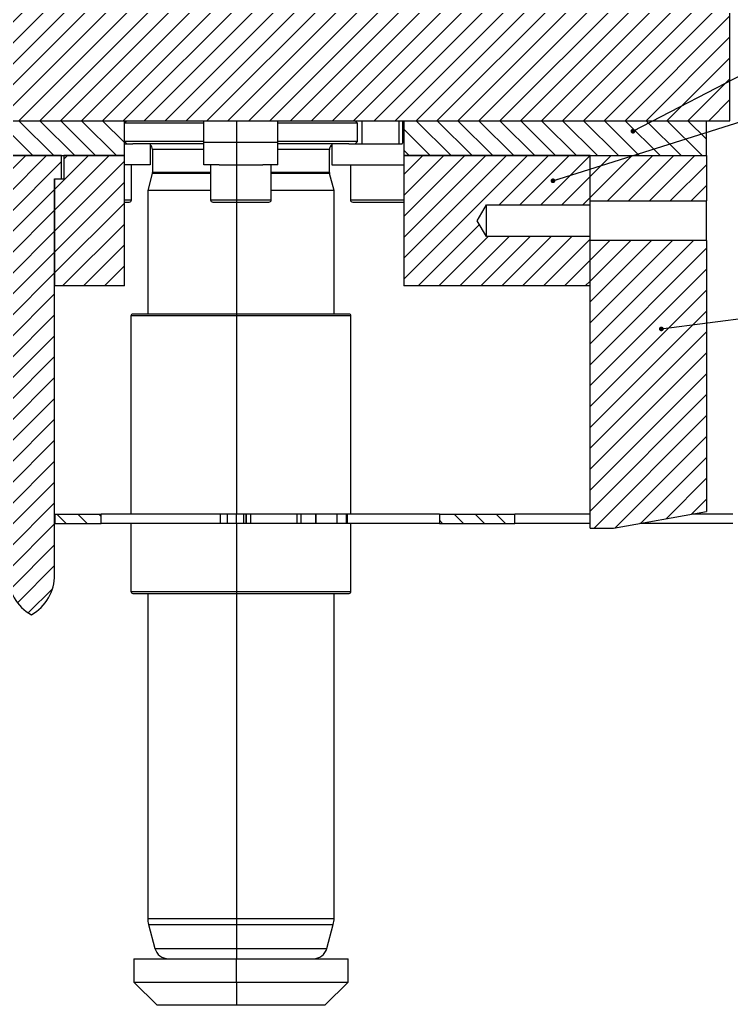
# Model space of a CAD drawing. Header units: millimetres. Extents: x 4 to 895, y 5 to 1495.
# Drawn here: x 568.2 to 721, y 1145.8 to 1357.5 of the extents above; entities that cross this region are included whole.
import ezdxf

# ---------------------------------------------------------------- set-up
doc = ezdxf.new("R2010")
doc.units = ezdxf.units.MM
doc.dimstyles.new('SLDDIMSTYLE1', dxfattribs={"dimtxt": 0.18, "dimasz": 1.016, "dimexe": 0, "dimexo": 0.0625, "dimgap": 0, "dimtad": 0, "dimtih": 1, "dimtoh": 1, "dimdec": 0, "dimrnd": 1e-09, "dimzin": 0, "dimdsep": 46, "dimtxsty": 'Standard', "dimblk1": 'DOT', "dimblk2": 'DOT', "dimsah": 1, "dimcen": 0.09, "dimadec": 0, "dimazin": 0, "dimtfac": 1.016, "dimtdec": 0, "dimtofl": 0, "dimtmove": 0, "dimatfit": 3, "dimldrblk": 'DOT', "dimfxl": 1, "dimfrac": 2, "dimtolj": 1, "dimtzin": 0, "dimarcsym": 0})

# ---------------------------------------------------------------- blocks, each defined once
blk = doc.blocks.new('_Dot')
at = {"color": 0, "linetype": 'ByBlock', "lineweight": -2}
blk.add_line((-0.5, 0), (-1, 0), dxfattribs=at)
at = {"color": 0, "linetype": 'ByBlock', "const_width": 0.5}
blk.add_lwpolyline([(-0.25, 0, 1), (0.25, 0, 1)], format="xyb", close=True, dxfattribs=at)

msp = doc.modelspace()

# ---------------------------------------------------------------- hatches: boundary and pattern name
at = {"linetype": 'Continuous', "lineweight": 18}
h = msp.add_hatch(dxfattribs=at)
h.set_pattern_fill('ANSI31', style=0)
h.paths.add_polyline_path([(720.694, 1395.805), (439.694, 1395.805), (439.694, 1380.805), (436.194, 1380.805), (436.194, 1335.805), (720.694, 1335.805)], flags=0)
h = msp.add_hatch(dxfattribs=at)
h.set_pattern_fill('ANSI31', angle=90, style=0)
h.paths.add_polyline_path([(590.694, 1335.805), (436.194, 1335.805), (436.194, 1328.305), (590.694, 1328.305)], flags=0)
h = msp.add_hatch(dxfattribs=at)
h.set_pattern_fill('ANSI31', angle=90, style=0)
h.paths.add_polyline_path([(715.694, 1335.805), (650.694, 1335.805), (650.694, 1328.305), (715.694, 1328.305)], flags=0)
h = msp.add_hatch(dxfattribs=at)
h.set_pattern_fill('ANSI31', style=0)
edge = h.paths.add_edge_path(flags=0)
edge.add_line((577.194, 1323.305), (577.194, 1328.305))
edge.add_line((577.194, 1328.305), (564.194, 1328.305))
edge.add_line((564.194, 1328.305), (564.194, 1323.305))
edge.add_line((564.194, 1323.305), (565.694, 1323.305))
edge.add_line((565.694, 1323.305), (565.694, 1238.305))
edge.add_arc((575.694, 1238.305), 10, 180, 240)
edge.add_arc((565.694, 1238.305), 10, 300, 360)
edge.add_line((575.694, 1238.305), (575.694, 1323.305))
edge.add_line((575.694, 1323.305), (577.194, 1323.305))
h = msp.add_hatch(dxfattribs=at)
h.set_pattern_fill('ANSI31', style=0)
h.paths.add_polyline_path([(575.694, 1300.305), (590.694, 1300.305), (590.694, 1328.305), (577.694, 1328.305), (577.694, 1323.305), (575.694, 1323.305)], flags=0)
h = msp.add_hatch(dxfattribs=at)
h.set_pattern_fill('ANSI31', style=0)
h.paths.add_polyline_path([(650.694, 1300.305), (690.694, 1300.305), (690.694, 1310.905), (668.444, 1310.905), (666.401, 1314.305), (668.444, 1317.705), (690.694, 1317.705), (690.694, 1328.305), (650.694, 1328.305)], flags=0)
h = msp.add_hatch(dxfattribs=at)
h.set_pattern_fill('ANSI31', style=0)
h.paths.add_polyline_path([(715.694, 1328.305), (690.694, 1328.305), (690.694, 1318.555), (715.694, 1318.555)], flags=0)
h = msp.add_hatch(dxfattribs=at)
h.set_pattern_fill('ANSI31', style=0)
h.paths.add_polyline_path([(690.694, 1310.055), (690.694, 1248.305), (695.694, 1248.305), (715.694, 1251.832), (715.694, 1310.055)], flags=0)
h = msp.add_hatch(dxfattribs=at)
h.set_pattern_fill('ANSI31', angle=90, style=0)
h.paths.add_polyline_path([(585.694, 1251.305), (575.744, 1251.305), (575.744, 1249.305), (585.694, 1249.305)], flags=0)
h = msp.add_hatch(dxfattribs=at)
h.set_pattern_fill('ANSI31', angle=90, style=0)
h.paths.add_polyline_path([(658.312, 1249.305), (674.532, 1249.305), (674.532, 1251.305), (658.312, 1251.305)], flags=0)

# ---------------------------------------------------------------- linework, layer by layer
at = {"color": 7, "linetype": 'Continuous', "lineweight": 25}
for p, q in [((720.694, 1335.805), (720.694, 1395.805)), ((436.194, 1335.805), (590.694, 1335.805)), ((436.194, 1335.805), (720.694, 1335.805)), ((591.194, 1335.805), (590.694, 1335.305)), ((590.694, 1328.305), (590.694, 1335.805)), ((607.744, 1331.105), (607.744, 1335.805)), ((614.737, 1335.805), (614.737, 1331.105)), ((623.644, 1331.105), (623.644, 1335.805)), ((640.694, 1335.305), (640.194, 1335.805)), ((641.694, 1335.805), (641.694, 1330.805)), ((649.694, 1330.805), (649.694, 1335.805)), ((650.394, 1335.805), (650.394, 1331.005)), ((650.694, 1335.805), (650.694, 1328.305)), ((650.694, 1335.805), (715.694, 1335.805)), ((715.694, 1328.305), (715.694, 1335.805)), ((607.744, 1335.305), (590.694, 1335.305)), ((640.694, 1335.305), (623.644, 1335.305)), ((640.694, 1331.305), (640.694, 1335.305)), ((590.694, 1331.305), (591.194, 1330.805)), ((607.744, 1331.305), (590.694, 1331.305)), ((590.694, 1330.805), (592.52, 1330.805)), ((607.744, 1330.805), (592.52, 1330.805)), ((596.194, 1330.805), (596.194, 1326.305)), ((596.694, 1329.605), (596.694, 1324.643)), ((614.737, 1331.105), (607.744, 1331.105)), ((607.744, 1326.305), (607.744, 1331.105)), ((623.644, 1331.105), (614.737, 1331.105)), ((614.737, 1331.105), (614.737, 1326.305)), ((640.694, 1331.305), (623.644, 1331.305)), ((623.644, 1326.305), (623.644, 1331.105)), ((638.869, 1330.805), (623.644, 1330.805)), ((634.694, 1324.643), (634.694, 1329.605)), ((635.194, 1330.805), (635.194, 1326.305)), ((638.869, 1330.805), (650.194, 1330.805)), ((640.194, 1330.805), (640.694, 1331.305)), ((436.194, 1328.305), (590.694, 1328.305)), ((577.194, 1328.305), (564.194, 1328.305)), ((577.194, 1323.305), (577.194, 1328.305)), ((577.694, 1328.305), (577.694, 1323.305)), ((590.694, 1328.305), (577.694, 1328.305)), ((590.694, 1300.305), (590.694, 1328.305)), ((650.694, 1328.305), (715.694, 1328.305)), ((690.694, 1328.305), (650.694, 1328.305)), ((650.694, 1328.305), (650.694, 1300.305)), ((690.694, 1328.305), (715.694, 1328.305)), ((690.694, 1318.555), (690.694, 1328.305)), ((690.694, 1317.705), (690.694, 1328.305)), ((715.694, 1328.305), (715.694, 1318.555)), ((596.194, 1326.305), (590.694, 1326.305)), ((592.194, 1318.805), (592.194, 1326.305)), ((611.004, 1326.305), (607.744, 1326.305)), ((609.194, 1326.305), (609.194, 1318.805)), ((611.004, 1326.305), (614.737, 1326.305)), ((614.737, 1326.305), (614.737, 1318.805)), ((614.737, 1326.305), (620.385, 1326.305)), ((623.644, 1326.305), (620.385, 1326.305)), ((622.194, 1318.805), (622.194, 1326.305)), ((635.194, 1326.305), (650.194, 1326.305)), ((639.194, 1326.305), (639.194, 1318.805)), ((650.194, 1326.305), (650.694, 1326.332)), ((575.694, 1323.305), (577.194, 1323.305)), ((575.694, 1238.305), (575.694, 1323.305)), ((575.694, 1323.305), (575.694, 1300.305)), ((575.694, 1323.305), (577.694, 1323.305)), ((596.667, 1324.436), (595.694, 1320.805)), ((635.694, 1320.805), (634.722, 1324.436)), ((595.694, 1320.805), (595.694, 1294.272)), ((609.194, 1320.805), (595.694, 1320.805)), ((635.694, 1320.805), (622.194, 1320.805)), ((635.694, 1294.272), (635.694, 1320.805)), ((614.737, 1318.277), (614.737, 1294.295)), ((666.401, 1314.305), (668.444, 1317.705)), ((668.444, 1317.705), (690.694, 1317.705)), ((668.444, 1310.905), (668.444, 1317.705)), ((690.694, 1318.555), (715.694, 1318.555)), ((690.694, 1310.905), (690.694, 1317.705)), ((715.694, 1310.055), (715.694, 1318.555)), ((668.444, 1310.905), (666.401, 1314.305)), ((690.694, 1310.905), (668.444, 1310.905)), ((690.694, 1300.305), (690.694, 1310.905)), ((715.694, 1310.055), (690.694, 1310.055)), ((690.694, 1248.305), (690.694, 1310.055)), ((715.694, 1310.055), (715.694, 1251.832)), ((590.694, 1300.305), (575.694, 1300.305)), ((690.694, 1300.305), (650.694, 1300.305)), ((592.069, 1293.872), (592.069, 1251.305)), ((615.694, 1294.272), (614.737, 1294.272)), ((614.737, 1293.872), (614.737, 1251.305)), ((639.319, 1251.305), (639.319, 1293.872)), ((575.744, 1251.305), (575.694, 1251.305)), ((575.744, 1251.305), (575.744, 1249.305)), ((575.744, 1251.305), (585.694, 1251.305)), ((585.694, 1249.305), (585.694, 1251.305)), ((611.292, 1251.305), (585.694, 1251.305)), ((611.292, 1249.305), (611.292, 1251.305)), ((612.804, 1251.305), (611.292, 1251.305)), ((612.804, 1249.305), (612.804, 1251.305)), ((614.737, 1251.305), (612.804, 1251.305)), ((614.737, 1249.305), (614.737, 1251.305)), ((616.287, 1251.305), (614.737, 1251.305)), ((616.287, 1249.305), (616.287, 1251.305)), ((616.824, 1251.305), (616.287, 1251.305)), ((616.824, 1249.305), (616.824, 1251.305)), ((616.824, 1251.305), (616.824, 1249.305)), ((616.824, 1251.305), (616.824, 1251.305)), ((617.824, 1251.305), (616.824, 1251.305)), ((617.824, 1249.305), (617.824, 1251.305)), ((627.779, 1251.305), (617.824, 1251.305)), ((627.779, 1249.305), (627.779, 1251.305)), ((628.658, 1251.305), (627.779, 1251.305)), ((628.658, 1249.305), (628.658, 1251.305)), ((631.786, 1251.305), (628.658, 1251.305)), ((631.786, 1249.305), (631.786, 1251.305)), ((631.869, 1251.305), (631.786, 1251.305)), ((631.869, 1249.305), (631.869, 1251.305)), ((636.342, 1251.305), (631.869, 1251.305)), ((636.342, 1249.305), (636.342, 1251.305)), ((638.374, 1251.305), (636.342, 1251.305)), ((638.374, 1249.305), (638.374, 1251.305)), ((638.567, 1251.305), (638.374, 1251.305)), ((638.567, 1249.305), (638.567, 1251.305)), ((658.312, 1251.305), (638.567, 1251.305)), ((658.312, 1251.305), (658.312, 1249.305)), ((658.312, 1251.305), (674.532, 1251.305)), ((674.532, 1249.305), (674.532, 1251.305)), ((674.536, 1251.305), (674.532, 1251.305)), ((674.536, 1249.305), (674.536, 1251.305)), ((690.694, 1251.305), (674.536, 1251.305)), ((695.694, 1248.305), (715.694, 1251.832)), ((721.292, 1251.305), (712.708, 1251.305)), ((575.744, 1249.305), (575.694, 1249.305)), ((575.744, 1249.305), (585.694, 1249.305)), ((611.292, 1249.305), (585.694, 1249.305)), ((592.069, 1249.305), (592.069, 1234.672)), ((612.804, 1249.305), (611.292, 1249.305)), ((614.737, 1249.305), (612.804, 1249.305)), ((614.737, 1249.305), (614.737, 1234.672)), ((616.287, 1249.305), (614.737, 1249.305)), ((616.824, 1249.305), (616.287, 1249.305)), ((616.824, 1249.305), (616.824, 1249.305)), ((617.824, 1249.305), (616.824, 1249.305)), ((627.779, 1249.305), (617.824, 1249.305)), ((628.658, 1249.305), (627.779, 1249.305)), ((631.786, 1249.305), (628.658, 1249.305)), ((631.869, 1249.305), (631.786, 1249.305)), ((636.342, 1249.305), (631.869, 1249.305)), ((638.374, 1249.305), (636.342, 1249.305)), ((638.567, 1249.305), (638.374, 1249.305)), ((658.312, 1249.305), (638.567, 1249.305)), ((639.319, 1234.672), (639.319, 1249.305)), ((658.312, 1249.305), (674.532, 1249.305)), ((674.536, 1249.305), (674.532, 1249.305)), ((690.694, 1249.305), (674.536, 1249.305)), ((721.292, 1249.305), (701.366, 1249.305)), ((690.694, 1248.305), (695.694, 1248.305)), ((595.694, 1234.272), (595.694, 1164.464)), ((614.737, 1234.272), (615.694, 1234.272)), ((614.737, 1234.25), (614.737, 1164.464)), ((635.694, 1164.464), (635.694, 1234.272)), ((614.737, 1164.464), (614.737, 1163.17)), ((595.865, 1163.17), (597.242, 1158.029)), ((614.737, 1163.17), (614.737, 1158.029)), ((634.147, 1158.029), (635.524, 1163.17)), ((592.694, 1155.805), (592.694, 1150.805)), ((592.694, 1155.805), (614.737, 1155.805)), ((614.737, 1150.805), (614.737, 1155.805)), ((614.737, 1155.805), (638.694, 1155.805)), ((638.694, 1150.805), (638.694, 1155.805)), ((592.694, 1150.805), (597.694, 1145.805)), ((592.694, 1150.805), (614.737, 1150.805)), ((614.737, 1150.805), (614.737, 1145.805)), ((614.737, 1150.805), (638.694, 1150.805)), ((633.694, 1145.805), (638.694, 1150.805)), ((614.737, 1145.805), (597.694, 1145.805)), ((633.694, 1145.805), (614.737, 1145.805))]:
    msp.add_line(p, q, dxfattribs=at)
at = {"color": 8, "linetype": 'Continuous', "lineweight": 25}
for p, q in [((607.744, 1329.605), (596.694, 1329.605)), ((634.694, 1329.605), (623.644, 1329.605)), ((609.194, 1324.436), (596.667, 1324.436)), ((609.194, 1324.643), (596.694, 1324.643)), ((634.694, 1324.643), (622.194, 1324.643)), ((634.722, 1324.436), (622.194, 1324.436)), ((590.694, 1318.805), (592.194, 1318.805)), ((609.194, 1318.805), (614.737, 1318.805)), ((614.737, 1318.805), (622.194, 1318.805)), ((639.194, 1318.805), (650.694, 1318.805)), ((614.737, 1293.872), (592.069, 1293.872)), ((639.319, 1293.872), (614.737, 1293.872)), ((592.069, 1234.672), (614.737, 1234.672)), ((614.737, 1234.672), (639.319, 1234.672)), ((595.694, 1164.464), (614.737, 1164.464)), ((614.737, 1164.464), (635.694, 1164.464)), ((595.865, 1163.17), (614.737, 1163.17)), ((614.737, 1163.17), (635.524, 1163.17)), ((597.242, 1158.029), (614.737, 1158.029)), ((614.737, 1158.029), (634.147, 1158.029))]:
    msp.add_line(p, q, dxfattribs=at)
at = {"color": 7, "linetype": 'Continuous', "lineweight": 25}
for centre, radius, start, end in [((595.494, 1329.605), 1.2, 0, 54.31467), ((635.894, 1329.605), 1.2, 125.68533, 180), ((650.194, 1331.005), 0.2, 270, 0), ((595.894, 1324.643), 0.8, 345, 0), ((635.494, 1324.643), 0.8, 180, 195), ((591.694, 1318.805), 0.5, 270, 0), ((609.694, 1318.805), 0.5, 180, 270), ((621.694, 1318.805), 0.5, 270, 0), ((639.694, 1318.805), 0.5, 180, 270), ((592.469, 1293.872), 0.4, 90, 180), ((638.919, 1293.872), 0.4, 0, 90), ((575.694, 1238.305), 10, 180, 240), ((565.694, 1238.305), 10, 300, 0), ((592.469, 1234.672), 0.4, 180, 270), ((638.919, 1234.672), 0.4, 270, 0), ((600.694, 1164.464), 5, 180, 195), ((630.694, 1164.464), 5, 345, 0), ((600.14, 1158.805), 3, 195, 270), ((631.249, 1158.805), 3, 270, 345)]:
    msp.add_arc(centre, radius, start, end, dxfattribs=at)
for points, knots in [([(614.737, 1318.805), (614.737, 1318.75), (614.737, 1318.638), (614.737, 1318.489), (614.737, 1318.376), (614.737, 1318.315), (614.737, 1318.308), (614.737, 1318.305)], [0, 0, 0, 0, 0.2116237, 0.4232135, 0.6357858, 0.8505881, 1, 1, 1, 1]), ([(590.694, 1318.305), (590.702, 1318.305), (590.964, 1318.305), (591.466, 1318.305), (591.605, 1318.305), (591.694, 1318.305)], [0, 0, 0, 0, 0.00997531, 0.35642371, 1, 1, 1, 1]), ([(609.694, 1318.305), (609.775, 1318.305), (609.898, 1318.305), (610.646, 1318.305), (611.42, 1318.305), (612.382, 1318.305), (613.495, 1318.305), (614.314, 1318.305), (614.737, 1318.305)], [0, 0, 0, 0, 0.2664272, 0.4098496, 0.5563156, 0.7027816, 0.846204, 1, 1, 1, 1]), ([(614.737, 1318.305), (615.056, 1318.305), (616.12, 1318.305), (617.612, 1318.305), (619.007, 1318.305), (619.968, 1318.305), (620.743, 1318.305), (621.491, 1318.305), (621.614, 1318.305), (621.694, 1318.305)], [0, 0, 0, 0, 0.0927836, 0.3100228, 0.4269665, 0.5463918, 0.6658172, 0.7827608, 1, 1, 1, 1]), ([(639.694, 1318.305), (639.775, 1318.305), (639.898, 1318.305), (640.646, 1318.305), (641.42, 1318.305), (642.382, 1318.305), (643.779, 1318.305), (644.94, 1318.305), (645.694, 1318.305)], [0, 0, 0, 0, 0.2394568, 0.3683607, 0.5, 0.6316393, 0.7605432, 1, 1, 1, 1]), ([(645.694, 1318.305), (646.45, 1318.305), (647.611, 1318.305), (649.005, 1318.305), (649.968, 1318.305), (650.455, 1318.305), (650.694, 1318.305)], [0, 0, 0, 0, 0.3813445, 0.586629, 0.7962699, 1, 1, 1, 1]), ([(614.737, 1294.272), (613.474, 1294.272), (610.883, 1294.272), (607.631, 1294.272), (604.992, 1294.272), (602.261, 1294.272), (599.155, 1294.272), (596.135, 1294.272), (593.992, 1294.272), (592.7, 1294.272), (592.545, 1294.272), (592.469, 1294.272)], [0, 0, 0, 0, 0.1070075, 0.2195404, 0.2856653, 0.3517755, 0.4866436, 0.6215118, 0.7535773, 0.8803715, 1, 1, 1, 1]), ([(614.737, 1294.272), (614.737, 1294.268), (614.737, 1294.259), (614.737, 1294.19), (614.737, 1294.089), (614.737, 1293.976), (614.737, 1293.902), (614.737, 1293.872)], [0, 0, 0, 0, 0.2149193, 0.42984158, 0.64467895, 0.85934509, 1, 1, 1, 1]), ([(638.919, 1294.272), (638.844, 1294.272), (638.69, 1294.272), (637.618, 1294.272), (636.353, 1294.272), (634.756, 1294.272), (632.234, 1294.272), (628.52, 1294.272), (624.357, 1294.272), (620.029, 1294.272), (617.111, 1294.272), (615.694, 1294.272)], [0, 0, 0, 0, 0.1164968, 0.2399717, 0.3043656, 0.3687451, 0.5000826, 0.6314201, 0.7600283, 0.8835032, 1, 1, 1, 1]), ([(592.469, 1234.272), (592.544, 1234.272), (592.699, 1234.272), (593.771, 1234.272), (595.036, 1234.272), (596.633, 1234.272), (599.155, 1234.272), (602.869, 1234.272), (606.882, 1234.272), (610.882, 1234.272), (613.474, 1234.272), (614.737, 1234.272)], [0, 0, 0, 0, 0.1196285, 0.2464227, 0.3125476, 0.3786578, 0.5135259, 0.6483941, 0.7804596, 0.8929956, 1, 1, 1, 1]), ([(614.737, 1234.672), (614.737, 1234.628), (614.737, 1234.538), (614.737, 1234.418), (614.737, 1234.327), (614.737, 1234.279), (614.737, 1234.274), (614.737, 1234.272)], [0, 0, 0, 0, 0.2144714, 0.42894, 0.6434874, 0.8582029, 1, 1, 1, 1]), ([(615.694, 1234.272), (617.111, 1234.272), (620.028, 1234.272), (623.605, 1234.272), (626.396, 1234.272), (629.128, 1234.272), (632.234, 1234.272), (635.254, 1234.272), (637.397, 1234.272), (638.689, 1234.272), (638.844, 1234.272), (638.919, 1234.272)], [0, 0, 0, 0, 0.1164968, 0.2399717, 0.3043656, 0.3687451, 0.5000826, 0.6314201, 0.7600283, 0.8835032, 1, 1, 1, 1]), ([(614.737, 1158.029), (614.737, 1157.712), (614.737, 1157.077), (614.737, 1156.348), (614.737, 1155.886), (614.737, 1155.831), (614.737, 1155.805)], [0, 0, 0, 0, 0.2573148, 0.5146211, 0.772154, 1, 1, 1, 1])]:
    msp.add_open_spline(points, degree=3, knots=knots, dxfattribs=at)

# ---------------------------------------------------------------- leaders
at = {"color": 7, "linetype": 'Continuous', "lineweight": 0}
for points in [[(699.875, 1333.543), (741.255, 1354.991)], [(682.699, 1322.902), (740.93, 1341.271)], [(705.969, 1291.074), (740.742, 1295.585)]]:
    msp.add_leader(points, dimstyle='SLDDIMSTYLE1', dxfattribs=at)

doc.saveas('drawing.dxf')
